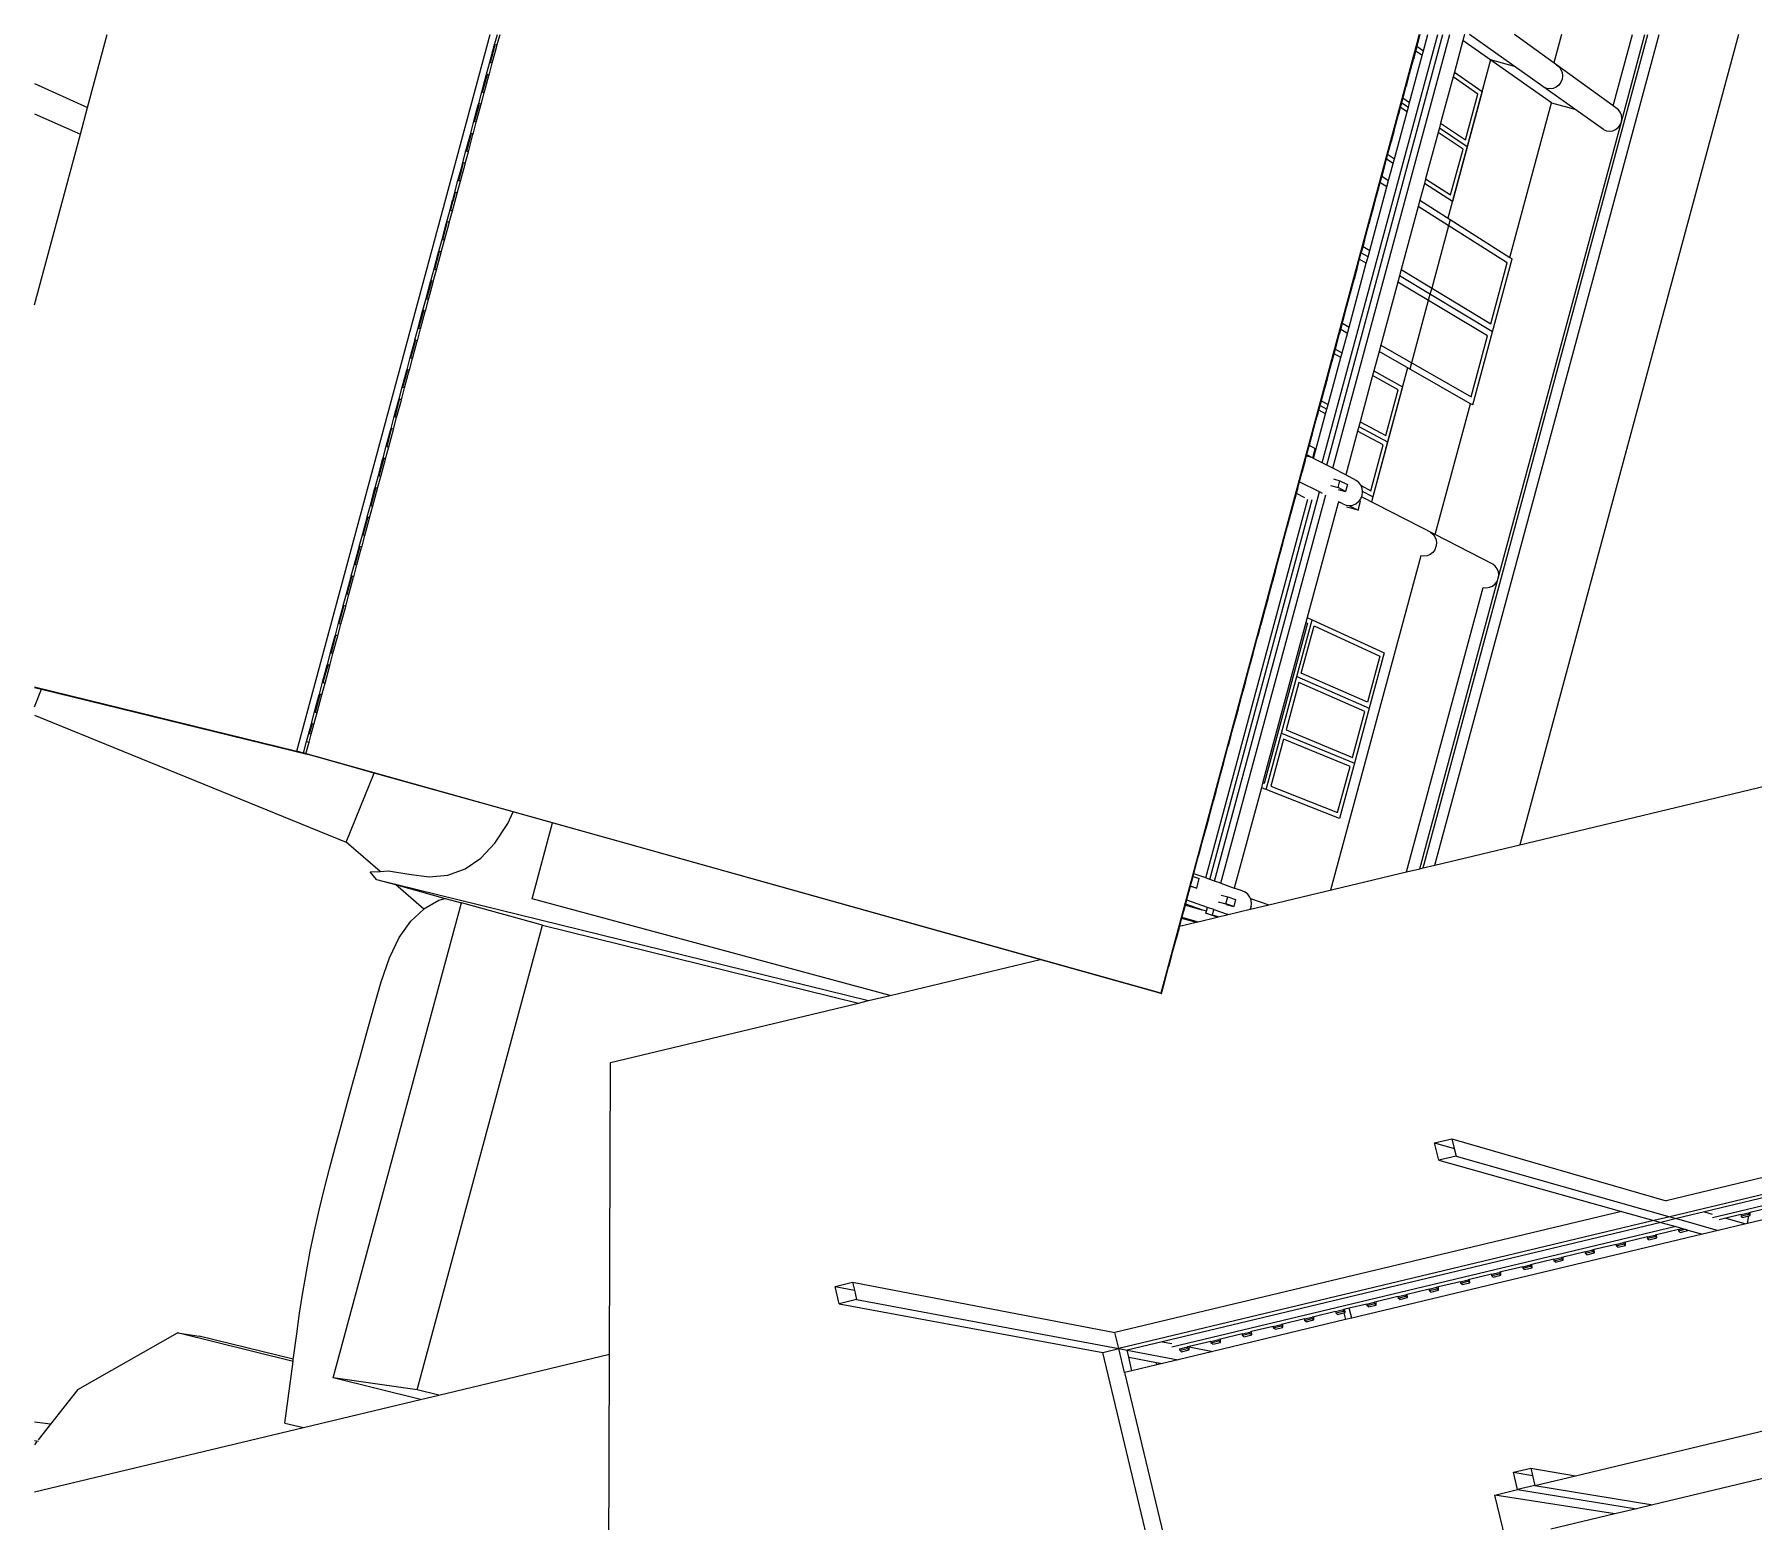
# Model space of a CAD drawing. Extents: x -86023 to 86023, y -39538 to 39538.
# Drawn here: x -86023 to -49709, y 8138 to 39538 of the extents above; entities that cross this region are included whole.
import ezdxf

# ---------------------------------------------------------------- set-up
doc = ezdxf.new("R2010")
doc.units = 0
doc.layers.get('0').update_dxf_attribs({"linetype": 'CONTINUOUS'})
doc.layers.add('SECTIONCUTEDGES', color=7, linetype='CONTINUOUS')

msp = doc.modelspace()

# ---------------------------------------------------------------- linework, layer by layer
for p, q in [((-84899, 37996), (-84483, 39538)), ((-80481, 24403), (-76397, 39538)), ((-76403, 38950), (-76310, 39293)), ((-76388, 38944), (-76294, 39291)), ((-76353, 38929), (-76255, 39290)), ((-76310, 39293), (-76302, 39324)), ((-76310, 39293), (-76294, 39291)), ((-76302, 39324), (-76244, 39538)), ((-76252, 39303), (-76302, 39324)), ((-76294, 39291), (-76293, 39296)), ((-76255, 39290), (-76252, 39303)), ((-76252, 39303), (-76188, 39538)), ((-56770, 39538), (-62232, 19296)), ((-58822, 30494), (-56381, 39538)), ((-58726, 30444), (-56272, 39538)), ((-58596, 30377), (-56124, 39538)), ((-56829, 39276), (-56891, 39044)), ((-56845, 39184), (-56825, 39257)), ((-56825, 39288), (-56829, 39276)), ((-56825, 39257), (-56829, 39276)), ((-56758, 39538), (-56825, 39288)), ((-56825, 39288), (-56681, 39188)), ((-56825, 39288), (-56681, 39188)), ((-56690, 21939), (-51941, 39538)), ((-56681, 39188), (-56587, 39538)), ((-56440, 21999), (-51707, 39538)), ((-55848, 39411), (-56030, 38738)), ((-55814, 39538), (-55848, 39411)), ((-53975, 38090), (-55848, 39411)), ((-53484, 37957), (-55711, 39538)), ((-52674, 38031), (-54761, 39538)), ((-50030, 39538), (-54647, 22428)), ((-53769, 39538), (-53931, 38939)), ((-52674, 38031), (-52267, 39538)), ((-52502, 37692), (-52004, 39538)), ((-76470, 38701), (-76403, 38950)), ((-76420, 38680), (-76353, 38929)), ((-76403, 38950), (-76388, 38944)), ((-76388, 38944), (-76353, 38929)), ((-56896, 39028), (-56985, 38695)), ((-56975, 38100), (-56708, 39089)), ((-56891, 39044), (-56896, 39028)), ((-56888, 39025), (-56896, 39028)), ((-56891, 39044), (-56888, 39025)), ((-56888, 39025), (-56845, 39184)), ((-56708, 39089), (-56845, 39184)), ((-56708, 39089), (-56681, 39188)), ((-55263, 38999), (-56165, 35659)), ((-54760, 38863), (-55263, 38999)), ((-53873, 38896), (-53819, 38854)), ((-86023, 38499), (-84899, 37996)), ((-76571, 38327), (-76478, 38671)), ((-76556, 38320), (-76462, 38669)), ((-76521, 38306), (-76423, 38668)), ((-76478, 38671), (-76470, 38701)), ((-76478, 38671), (-76462, 38669)), ((-76420, 38680), (-76470, 38701)), ((-76462, 38669), (-76461, 38674)), ((-76423, 38668), (-76420, 38680)), ((-57048, 38463), (-56985, 38695)), ((-57044, 38444), (-56982, 38676)), ((-56982, 38676), (-56985, 38695)), ((-56056, 38640), (-56320, 37662)), ((-56030, 38738), (-56056, 38640)), ((-55533, 38279), (-56056, 38640)), ((-56030, 38738), (-55444, 38333)), ((-56030, 38738), (-55444, 38333)), ((-53782, 38526), (-53824, 38469)), ((-53819, 38854), (-53778, 38798)), ((-53755, 38592), (-53782, 38526)), ((-53778, 38798), (-53753, 38733)), ((-53745, 38662), (-53755, 38592)), ((-53753, 38733), (-53745, 38662)), ((-76638, 38077), (-76571, 38327)), ((-76588, 38057), (-76521, 38306)), ((-76571, 38327), (-76556, 38320)), ((-76556, 38320), (-76521, 38306)), ((-57120, 38197), (-57142, 38114)), ((-57052, 38447), (-57120, 38197)), ((-57120, 38197), (-56975, 38100)), ((-57048, 38463), (-57052, 38447)), ((-57044, 38444), (-57052, 38447)), ((-57048, 38463), (-57044, 38444)), ((-55444, 38333), (-56071, 36010)), ((-55794, 37310), (-55533, 38279)), ((-55444, 38333), (-55757, 37172)), ((-54077, 38397), (-54140, 38423)), ((-54010, 38388), (-54077, 38397)), ((-53942, 38398), (-54010, 38388)), ((-53879, 38426), (-53942, 38398)), ((-53824, 38469), (-53879, 38426)), ((-86023, 37861), (-85051, 37433)), ((-85051, 37433), (-84899, 37996)), ((-76739, 37703), (-76646, 38048)), ((-76724, 37697), (-76630, 38046)), ((-76689, 37683), (-76591, 38045)), ((-76646, 38048), (-76638, 38077)), ((-76646, 38048), (-76630, 38046)), ((-76588, 38057), (-76638, 38077)), ((-76630, 38046), (-76629, 38051)), ((-76591, 38045), (-76588, 38057)), ((-57209, 37867), (-57299, 37533)), ((-57295, 36912), (-57028, 37902)), ((-57205, 37882), (-57209, 37867)), ((-57201, 37864), (-57209, 37867)), ((-57205, 37882), (-57142, 38114)), ((-57205, 37882), (-57201, 37864)), ((-57201, 37864), (-57166, 37994)), ((-57166, 37994), (-57139, 38093)), ((-57028, 37902), (-57166, 37994)), ((-57138, 38096), (-57142, 38114)), ((-57139, 38093), (-57138, 38096)), ((-57139, 38093), (-57001, 38001)), ((-57028, 37902), (-57001, 38001)), ((-57001, 38001), (-56975, 38100)), ((-54855, 34828), (-53975, 38090)), ((-53975, 38090), (-53484, 37957)), ((-52878, 37527), (-53484, 37957)), ((-52617, 37990), (-52674, 38031)), ((-52565, 37948), (-52617, 37990)), ((-52525, 37893), (-52565, 37948)), ((-52500, 37830), (-52525, 37893)), ((-52492, 37761), (-52500, 37830)), ((-86023, 33830), (-85051, 37433)), ((-76908, 37080), (-76814, 37426)), ((-76892, 37074), (-76798, 37424)), ((-76857, 37060), (-76759, 37422)), ((-76814, 37426), (-76807, 37454)), ((-76814, 37426), (-76798, 37424)), ((-76807, 37454), (-76739, 37703)), ((-76756, 37434), (-76807, 37454)), ((-76798, 37424), (-76797, 37428)), ((-76759, 37422), (-76756, 37434)), ((-76756, 37434), (-76689, 37683)), ((-76739, 37703), (-76724, 37697)), ((-76724, 37697), (-76689, 37683)), ((-57362, 37301), (-57299, 37533)), ((-57358, 37283), (-57295, 37515)), ((-57295, 37515), (-57299, 37533)), ((-56373, 37466), (-56637, 36488)), ((-56346, 37564), (-56373, 37466)), ((-55847, 37117), (-56373, 37466)), ((-56320, 37662), (-56346, 37564)), ((-56346, 37564), (-55757, 37172)), ((-56320, 37662), (-55794, 37310)), ((-55103, 28054), (-52502, 37692)), ((-52878, 37527), (-52817, 37502)), ((-52817, 37502), (-52751, 37493)), ((-52751, 37493), (-52685, 37503)), ((-52685, 37503), (-52623, 37530)), ((-52623, 37530), (-52570, 37573)), ((-52570, 37573), (-52528, 37628)), ((-52528, 37628), (-52502, 37692)), ((-52502, 37692), (-52492, 37761)), ((-76975, 36830), (-76908, 37080)), ((-76924, 36810), (-76857, 37060)), ((-76908, 37080), (-76892, 37074)), ((-76892, 37074), (-76857, 37060)), ((-57366, 37286), (-57441, 37006)), ((-57362, 37301), (-57366, 37286)), ((-57358, 37283), (-57366, 37286)), ((-57362, 37301), (-57358, 37283)), ((-56108, 36148), (-55847, 37117)), ((-55757, 37172), (-56071, 36010)), ((-77076, 36456), (-77012, 36694)), ((-77061, 36450), (-76997, 36687)), ((-77025, 36437), (-76927, 36799)), ((-77012, 36694), (-76982, 36804)), ((-76997, 36687), (-77012, 36694)), ((-76997, 36687), (-76966, 36802)), ((-76982, 36804), (-76975, 36830)), ((-76982, 36804), (-76966, 36802)), ((-76924, 36810), (-76975, 36830)), ((-76966, 36802), (-76965, 36806)), ((-76927, 36799), (-76924, 36810)), ((-57522, 36705), (-57565, 36548)), ((-57518, 36720), (-57522, 36705)), ((-57514, 36703), (-57522, 36705)), ((-57518, 36720), (-57456, 36952)), ((-57518, 36720), (-57514, 36703)), ((-57514, 36703), (-57460, 36902)), ((-57460, 36902), (-57452, 36935)), ((-57322, 36813), (-57460, 36902)), ((-57322, 36813), (-57460, 36902)), ((-57441, 37006), (-57456, 36952)), ((-57452, 36935), (-57456, 36952)), ((-57441, 37006), (-57295, 36912)), ((-57418, 36455), (-57322, 36813)), ((-57322, 36813), (-57295, 36912)), ((-77143, 36207), (-77076, 36456)), ((-77093, 36187), (-77025, 36437)), ((-77076, 36456), (-77061, 36450)), ((-77061, 36450), (-77025, 36437)), ((-57818, 34974), (-57455, 36321)), ((-57675, 36139), (-57613, 36371)), ((-57671, 36122), (-57608, 36354)), ((-57601, 36413), (-57613, 36371)), ((-57608, 36354), (-57613, 36371)), ((-57565, 36548), (-57601, 36413)), ((-57455, 36321), (-57601, 36413)), ((-57565, 36548), (-57418, 36455)), ((-57455, 36321), (-57418, 36455)), ((-56663, 36390), (-56759, 36036)), ((-56637, 36488), (-56663, 36390)), ((-56071, 36010), (-56663, 36390)), ((-56071, 36010), (-56663, 36390)), ((-56637, 36488), (-56108, 36148)), ((-77227, 35895), (-77190, 36035)), ((-77212, 35891), (-77174, 36031)), ((-77193, 35813), (-77095, 36177)), ((-77190, 36035), (-77188, 36040)), ((-77190, 36035), (-77174, 36031)), ((-77188, 36040), (-77150, 36181)), ((-77173, 36033), (-77188, 36040)), ((-77174, 36031), (-77173, 36033)), ((-77173, 36033), (-77134, 36179)), ((-77150, 36181), (-77143, 36207)), ((-77150, 36181), (-77134, 36179)), ((-77093, 36187), (-77143, 36207)), ((-77134, 36179), (-77133, 36183)), ((-77095, 36177), (-77093, 36187)), ((-57679, 36125), (-57769, 35790)), ((-57675, 36139), (-57679, 36125)), ((-57671, 36122), (-57679, 36125)), ((-57675, 36139), (-57671, 36122)), ((-56759, 36036), (-56795, 35903)), ((-56759, 36036), (-54855, 34828)), ((-77311, 35584), (-77244, 35833)), ((-77261, 35564), (-77193, 35813)), ((-77244, 35833), (-77227, 35895)), ((-77244, 35833), (-77229, 35827)), ((-77229, 35827), (-77212, 35891)), ((-77229, 35827), (-77193, 35813)), ((-77227, 35895), (-77212, 35891)), ((-57832, 35558), (-57769, 35790)), ((-57828, 35542), (-57765, 35774)), ((-57765, 35774), (-57769, 35790)), ((-56795, 35903), (-57154, 34572)), ((-54914, 34714), (-56795, 35903)), ((-56119, 35630), (-56154, 35498)), ((-77412, 35210), (-77398, 35263)), ((-77398, 35263), (-77324, 35535)), ((-77383, 35256), (-77398, 35263)), ((-77397, 35204), (-77383, 35256)), ((-77383, 35256), (-77309, 35531)), ((-77362, 35190), (-77263, 35554)), ((-77324, 35535), (-77318, 35559)), ((-77309, 35531), (-77324, 35535)), ((-77318, 35559), (-77311, 35584)), ((-77318, 35559), (-77302, 35557)), ((-77261, 35564), (-77311, 35584)), ((-77309, 35531), (-77302, 35557)), ((-77302, 35557), (-77301, 35561)), ((-77263, 35554), (-77261, 35564)), ((-57836, 35544), (-57926, 35209)), ((-57832, 35558), (-57836, 35544)), ((-57828, 35542), (-57836, 35544)), ((-57832, 35558), (-57828, 35542)), ((-56154, 35498), (-56509, 34183)), ((-77581, 34586), (-77486, 34937)), ((-77565, 34580), (-77470, 34934)), ((-77530, 34567), (-77432, 34931)), ((-77486, 34937), (-77480, 34960)), ((-77486, 34937), (-77470, 34934)), ((-77480, 34960), (-77412, 35210)), ((-77429, 34941), (-77480, 34960)), ((-77470, 34934), (-77469, 34938)), ((-77432, 34931), (-77429, 34941)), ((-77429, 34941), (-77362, 35190)), ((-77412, 35210), (-77397, 35204)), ((-77397, 35204), (-77362, 35190)), ((-58002, 34928), (-58038, 34793)), ((-57992, 34964), (-58002, 34928)), ((-57854, 34840), (-58002, 34928)), ((-57989, 34977), (-57992, 34964)), ((-57984, 34961), (-57992, 34964)), ((-57989, 34977), (-57926, 35209)), ((-57989, 34977), (-57984, 34961)), ((-57984, 34961), (-57958, 35059)), ((-57958, 35059), (-57922, 35193)), ((-57958, 35059), (-57818, 34974)), ((-57922, 35193), (-57926, 35209)), ((-57854, 34840), (-57818, 34974)), ((-77648, 34337), (-77581, 34586)), ((-77597, 34318), (-77530, 34567)), ((-77581, 34586), (-77565, 34580)), ((-77565, 34580), (-77530, 34567)), ((-58254, 33359), (-57891, 34705)), ((-58146, 34396), (-58083, 34628)), ((-58141, 34380), (-58078, 34613)), ((-58038, 34793), (-58083, 34628)), ((-58078, 34613), (-58083, 34628)), ((-57891, 34705), (-58038, 34793)), ((-57891, 34705), (-57854, 34840)), ((-57154, 34572), (-57190, 34439)), ((-57154, 34572), (-55261, 33428)), ((-55261, 33428), (-54914, 34714)), ((-55227, 33257), (-54810, 34799)), ((-54855, 34828), (-54810, 34799)), ((-77749, 33963), (-77654, 34315)), ((-77733, 33957), (-77638, 34312)), ((-77698, 33944), (-77600, 34309)), ((-77654, 34315), (-77648, 34337)), ((-77654, 34315), (-77638, 34312)), ((-77597, 34318), (-77648, 34337)), ((-77638, 34312), (-77637, 34316)), ((-77600, 34309), (-77597, 34318)), ((-58149, 34383), (-58240, 34047)), ((-58146, 34396), (-58149, 34383)), ((-58141, 34380), (-58149, 34383)), ((-58146, 34396), (-58141, 34380)), ((-57226, 34306), (-57585, 32975)), ((-57190, 34439), (-57226, 34306)), ((-55331, 33170), (-57226, 34306)), ((-55227, 33257), (-57190, 34439)), ((-56509, 34183), (-56545, 34051)), ((-77816, 33713), (-77749, 33963)), ((-77765, 33695), (-77698, 33944)), ((-77749, 33963), (-77733, 33957)), ((-77733, 33957), (-77698, 33944)), ((-58306, 33803), (-58396, 33466)), ((-58302, 33815), (-58306, 33803)), ((-58298, 33800), (-58306, 33803)), ((-58302, 33815), (-58240, 34047)), ((-58302, 33815), (-58298, 33800)), ((-58298, 33800), (-58235, 34032)), ((-58235, 34032), (-58240, 34047)), ((-56580, 33919), (-56935, 32604)), ((-56545, 34051), (-56580, 33919)), ((-77917, 33339), (-77822, 33692)), ((-77902, 33334), (-77805, 33690)), ((-77866, 33321), (-77768, 33686)), ((-77822, 33692), (-77816, 33713)), ((-77822, 33692), (-77805, 33690)), ((-77765, 33695), (-77816, 33713)), ((-77805, 33690), (-77805, 33693)), ((-77768, 33686), (-77765, 33695)), ((-58459, 33234), (-58396, 33466)), ((-58431, 33304), (-58395, 33439)), ((-58392, 33452), (-58396, 33466)), ((-58395, 33439), (-58392, 33452)), ((-58395, 33439), (-58254, 33359)), ((-78085, 32716), (-77990, 33070)), ((-78070, 32710), (-77973, 33067)), ((-78034, 32698), (-77936, 33063)), ((-77990, 33070), (-77984, 33090)), ((-77990, 33070), (-77973, 33067)), ((-77984, 33090), (-77917, 33339)), ((-77933, 33071), (-77984, 33090)), ((-77973, 33067), (-77973, 33070)), ((-77936, 33063), (-77933, 33071)), ((-77933, 33071), (-77866, 33321)), ((-77917, 33339), (-77902, 33334)), ((-77902, 33334), (-77866, 33321)), ((-58462, 33222), (-58550, 32895)), ((-58459, 33234), (-58462, 33222)), ((-58454, 33219), (-58462, 33222)), ((-58459, 33234), (-58454, 33219)), ((-58454, 33219), (-58431, 33304)), ((-58290, 33224), (-58431, 33304)), ((-58402, 32812), (-58290, 33224)), ((-58290, 33224), (-58254, 33359)), ((-55678, 31884), (-55331, 33170)), ((-55643, 31715), (-55227, 33257)), ((-78152, 32466), (-78085, 32716)), ((-78102, 32448), (-78034, 32698)), ((-78085, 32716), (-78070, 32710)), ((-78070, 32710), (-78034, 32698)), ((-58695, 31723), (-58428, 32713)), ((-58616, 32653), (-58553, 32885)), ((-58611, 32639), (-58570, 32792)), ((-58570, 32792), (-58548, 32871)), ((-58428, 32713), (-58570, 32792)), ((-58550, 32895), (-58553, 32885)), ((-58548, 32871), (-58553, 32885)), ((-58550, 32895), (-58402, 32812)), ((-58550, 32895), (-58402, 32812)), ((-58428, 32713), (-58402, 32812)), ((-57621, 32842), (-57731, 32435)), ((-57585, 32975), (-57621, 32842)), ((-55688, 31741), (-57621, 32842)), ((-57585, 32975), (-55678, 31884)), ((-78253, 32092), (-78158, 32448)), ((-78238, 32087), (-78141, 32445)), ((-78202, 32074), (-78104, 32440)), ((-78158, 32448), (-78152, 32466)), ((-78158, 32448), (-78141, 32445)), ((-78102, 32448), (-78152, 32466)), ((-78141, 32445), (-78141, 32448)), ((-78104, 32440), (-78102, 32448)), ((-58619, 32642), (-58710, 32304)), ((-58616, 32653), (-58619, 32642)), ((-58611, 32639), (-58619, 32642)), ((-58616, 32653), (-58611, 32639)), ((-57757, 32337), (-58021, 31359)), ((-57017, 32499), (-57781, 29667)), ((-57731, 32435), (-57757, 32337)), ((-57218, 32035), (-57757, 32337)), ((-57731, 32435), (-57127, 32096)), ((-57731, 32435), (-57127, 32096)), ((-56935, 32604), (-56971, 32472)), ((-78321, 31843), (-78253, 32092)), ((-78270, 31825), (-78202, 32074)), ((-78253, 32092), (-78238, 32087)), ((-78238, 32087), (-78202, 32074)), ((-58776, 32061), (-58845, 31804)), ((-58773, 32072), (-58776, 32061)), ((-58768, 32058), (-58776, 32061)), ((-58773, 32072), (-58710, 32304)), ((-58773, 32072), (-58768, 32058)), ((-58768, 32058), (-58705, 32291)), ((-58705, 32291), (-58710, 32304)), ((-57127, 32096), (-57754, 29773)), ((-57479, 31066), (-57218, 32035)), ((-57127, 32096), (-57441, 30934)), ((-78422, 31469), (-78326, 31825)), ((-78406, 31464), (-78309, 31822)), ((-78371, 31451), (-78272, 31818)), ((-78326, 31825), (-78321, 31843)), ((-78326, 31825), (-78309, 31822)), ((-78270, 31825), (-78321, 31843)), ((-78309, 31822), (-78309, 31825)), ((-78272, 31818), (-78270, 31825)), ((-58929, 31491), (-58867, 31723)), ((-58924, 31478), (-58891, 31601)), ((-58891, 31601), (-58864, 31701)), ((-58749, 31525), (-58891, 31601)), ((-58845, 31804), (-58867, 31723)), ((-58862, 31710), (-58867, 31723)), ((-58864, 31701), (-58862, 31710)), ((-58864, 31701), (-58722, 31624)), ((-58845, 31804), (-58695, 31723)), ((-58749, 31525), (-58722, 31624)), ((-58722, 31624), (-58695, 31723)), ((-56435, 28976), (-55688, 31741)), ((-55643, 31715), (-55688, 31741)), ((-78489, 31220), (-78422, 31469)), ((-78438, 31202), (-78371, 31451)), ((-78422, 31469), (-78406, 31464)), ((-78406, 31464), (-78371, 31451)), ((-58932, 31480), (-59023, 31142)), ((-59002, 30587), (-58749, 31525)), ((-58929, 31491), (-58932, 31480)), ((-58924, 31478), (-58932, 31480)), ((-58929, 31491), (-58924, 31478)), ((-58047, 31261), (-58074, 31163)), ((-58021, 31359), (-58047, 31261)), ((-58047, 31261), (-57441, 30934)), ((-58021, 31359), (-57479, 31066)), ((-78590, 30846), (-78493, 31203)), ((-78574, 30840), (-78477, 31200)), ((-78539, 30828), (-78440, 31195)), ((-78493, 31203), (-78489, 31220)), ((-78493, 31203), (-78477, 31200)), ((-78438, 31202), (-78489, 31220)), ((-78477, 31200), (-78477, 31203)), ((-78440, 31195), (-78438, 31202)), ((-59089, 30900), (-59098, 30867)), ((-59086, 30910), (-59089, 30900)), ((-59081, 30897), (-59089, 30900)), ((-59086, 30910), (-59023, 31142)), ((-59086, 30910), (-59081, 30897)), ((-59081, 30897), (-59018, 31129)), ((-59018, 31129), (-59023, 31142)), ((-58074, 31163), (-58324, 30236)), ((-57532, 30872), (-58074, 31163)), ((-57793, 29903), (-57532, 30872)), ((-57441, 30934), (-57754, 29773)), ((-78758, 30222), (-78661, 30581)), ((-78743, 30217), (-78645, 30578)), ((-78707, 30205), (-78608, 30572)), ((-78661, 30581), (-78657, 30596)), ((-78661, 30581), (-78645, 30578)), ((-78657, 30596), (-78590, 30846)), ((-78606, 30579), (-78657, 30596)), ((-78645, 30578), (-78645, 30580)), ((-78608, 30572), (-78606, 30579)), ((-78606, 30579), (-78539, 30828)), ((-78590, 30846), (-78574, 30840)), ((-78574, 30840), (-78539, 30828)), ((-59243, 30329), (-59180, 30561)), ((-59237, 30317), (-59175, 30549)), ((-59161, 30634), (-59180, 30561)), ((-59175, 30549), (-59180, 30561)), ((-59152, 30665), (-59161, 30634)), ((-59021, 30596), (-59161, 30634)), ((-59098, 30867), (-59152, 30665)), ((-59152, 30665), (-59021, 30596)), ((-59098, 30867), (-58967, 30798)), ((-59021, 30597), (-58967, 30798)), ((-59021, 30596), (-59021, 30597)), ((-59002, 30587), (-59021, 30597)), ((-58822, 30494), (-59002, 30587)), ((-78825, 29973), (-78758, 30222)), ((-78774, 29956), (-78707, 30205)), ((-78758, 30222), (-78743, 30217)), ((-78743, 30217), (-78707, 30205)), ((-59245, 30319), (-59306, 30093)), ((-59243, 30329), (-59245, 30319)), ((-59237, 30317), (-59245, 30319)), ((-59243, 30329), (-59237, 30317)), ((-58726, 30444), (-58822, 30494)), ((-58596, 30377), (-58726, 30444)), ((-58324, 30236), (-58596, 30377)), ((-58586, 30151), (-58446, 30113)), ((-58103, 30121), (-58324, 30236)), ((-78926, 29599), (-78829, 29958)), ((-78911, 29594), (-78813, 29955)), ((-78875, 29582), (-78776, 29950)), ((-78829, 29958), (-78825, 29973)), ((-78829, 29958), (-78813, 29955)), ((-78774, 29956), (-78825, 29973)), ((-78813, 29955), (-78813, 29958)), ((-78776, 29950), (-78774, 29956)), ((-60960, 21614), (-58747, 29815)), ((-59400, 29748), (-59337, 29980)), ((-59394, 29736), (-59365, 29842)), ((-59365, 29842), (-59331, 29968)), ((-59187, 29753), (-59365, 29842)), ((-59306, 30093), (-59337, 29980)), ((-59331, 29968), (-59337, 29980)), ((-58879, 29877), (-59306, 30093)), ((-58934, 29671), (-58879, 29877)), ((-58814, 29843), (-58879, 29877)), ((-58646, 30012), (-58485, 29968)), ((-58487, 29930), (-58326, 29887)), ((-58485, 29968), (-58446, 30113)), ((-58326, 29887), (-58485, 29968)), ((-58446, 30113), (-58287, 30032)), ((-58287, 30032), (-58326, 29887)), ((-58047, 30077), (-58103, 30121)), ((-58004, 30018), (-58047, 30077)), ((-58001, 30011), (-58004, 30018)), ((-58001, 30011), (-57793, 29903)), ((-57977, 29949), (-58001, 30011)), ((-57990, 29775), (-57979, 29802)), ((-57979, 29802), (-57969, 29876)), ((-57970, 29884), (-57977, 29949)), ((-57754, 29773), (-57970, 29884)), ((-57969, 29876), (-57970, 29884)), ((-57754, 29773), (-57970, 29884)), ((-78994, 29349), (-78926, 29599)), ((-78942, 29332), (-78875, 29582)), ((-78926, 29599), (-78911, 29594)), ((-78911, 29594), (-78875, 29582)), ((-61280, 21727), (-59122, 29725)), ((-61196, 21697), (-59031, 29719)), ((-61096, 21662), (-58934, 29671)), ((-59402, 29739), (-59494, 29399)), ((-59400, 29748), (-59402, 29739)), ((-59394, 29736), (-59402, 29739)), ((-59400, 29748), (-59394, 29736)), ((-58541, 29433), (-59137, 27224)), ((-58483, 29645), (-58541, 29433)), ((-58478, 29664), (-58483, 29645)), ((-58476, 29672), (-58478, 29664)), ((-58478, 29664), (-58441, 29654)), ((-58475, 29677), (-58476, 29672)), ((-58441, 29654), (-58476, 29672)), ((-58383, 29625), (-58441, 29654)), ((-58383, 29625), (-58317, 29597)), ((-58317, 29597), (-58257, 29589)), ((-58062, 29490), (-58310, 29557)), ((-58257, 29589), (-58062, 29490)), ((-58257, 29589), (-58247, 29588)), ((-58247, 29588), (-58176, 29599)), ((-58176, 29599), (-58109, 29628)), ((-58109, 29628), (-58052, 29673)), ((-58062, 29490), (-58010, 29680)), ((-58052, 29673), (-58037, 29694)), ((-58037, 29694), (-58008, 29733)), ((-58037, 29694), (-58010, 29680)), ((-58008, 29733), (-57990, 29775)), ((-56435, 28976), (-57990, 29775)), ((-79095, 28975), (-78997, 29336)), ((-79079, 28970), (-78981, 29333)), ((-79043, 28958), (-78944, 29327)), ((-78997, 29336), (-78994, 29349)), ((-78997, 29336), (-78981, 29333)), ((-78942, 29332), (-78994, 29349)), ((-78981, 29333), (-78981, 29335)), ((-78944, 29327), (-78942, 29332)), ((-59559, 29158), (-59650, 28818)), ((-59556, 29167), (-59559, 29158)), ((-59551, 29156), (-59559, 29158)), ((-59556, 29167), (-59494, 29399)), ((-59556, 29167), (-59551, 29156)), ((-59551, 29156), (-59488, 29388)), ((-59488, 29388), (-59494, 29399)), ((-79263, 28352), (-79165, 28714)), ((-79247, 28347), (-79149, 28710)), ((-79211, 28335), (-79112, 28704)), ((-79165, 28714), (-79162, 28726)), ((-79165, 28714), (-79149, 28710)), ((-79162, 28726), (-79095, 28975)), ((-79110, 28709), (-79162, 28726)), ((-79149, 28710), (-79149, 28712)), ((-79112, 28704), (-79110, 28709)), ((-79110, 28709), (-79043, 28958)), ((-79095, 28975), (-79079, 28970)), ((-79079, 28970), (-79043, 28958)), ((-59713, 28586), (-59650, 28818)), ((-59707, 28575), (-59645, 28807)), ((-59645, 28807), (-59650, 28818)), ((-56536, 29028), (-56482, 28985)), ((-56482, 28985), (-56441, 28929)), ((-56418, 28723), (-56445, 28657)), ((-56441, 28929), (-56416, 28864)), ((-55218, 28351), (-56435, 28976)), ((-56408, 28794), (-56418, 28723)), ((-56416, 28864), (-56408, 28794)), ((-79330, 28103), (-79263, 28352)), ((-79279, 28086), (-79211, 28335)), ((-79263, 28352), (-79247, 28347)), ((-79247, 28347), (-79211, 28335)), ((-59715, 28578), (-59807, 28237)), ((-59713, 28586), (-59715, 28578)), ((-59707, 28575), (-59715, 28578)), ((-59713, 28586), (-59707, 28575)), ((-56740, 28528), (-58644, 21472)), ((-56673, 28519), (-56740, 28528)), ((-56605, 28529), (-56673, 28519)), ((-56542, 28557), (-56605, 28529)), ((-56487, 28601), (-56542, 28557)), ((-56445, 28657), (-56487, 28601)), ((-55166, 28309), (-55218, 28351)), ((-79431, 27728), (-79333, 28091)), ((-79415, 27724), (-79317, 28088)), ((-79379, 27712), (-79280, 28081)), ((-79333, 28091), (-79330, 28103)), ((-79333, 28091), (-79317, 28088)), ((-79279, 28086), (-79330, 28103)), ((-79317, 28088), (-79317, 28090)), ((-79280, 28081), (-79279, 28086)), ((-59872, 27997), (-59964, 27656)), ((-59870, 28005), (-59872, 27997)), ((-59864, 27995), (-59872, 27997)), ((-59870, 28005), (-59807, 28237)), ((-59870, 28005), (-59864, 27995)), ((-59864, 27995), (-59801, 28227)), ((-59801, 28227), (-59807, 28237)), ((-56757, 21923), (-55103, 28054)), ((-55170, 27934), (-55129, 27989)), ((-55126, 28255), (-55166, 28309)), ((-55129, 27989), (-55103, 28054)), ((-55101, 28191), (-55126, 28255)), ((-55103, 28054), (-55093, 28122)), ((-55093, 28122), (-55101, 28191)), ((-79498, 27479), (-79431, 27728)), ((-79447, 27463), (-79379, 27712)), ((-79431, 27728), (-79415, 27724)), ((-79415, 27724), (-79379, 27712)), ((-60027, 27424), (-59964, 27656)), ((-60021, 27414), (-59958, 27646)), ((-59958, 27646), (-59964, 27656)), ((-57039, 21856), (-55418, 27863)), ((-55418, 27863), (-55352, 27854)), ((-55352, 27854), (-55286, 27864)), ((-55286, 27864), (-55224, 27891)), ((-55224, 27891), (-55170, 27934)), ((-79592, 27132), (-79501, 27469)), ((-79576, 27127), (-79485, 27466)), ((-79548, 27089), (-79448, 27459)), ((-79501, 27469), (-79498, 27479)), ((-79501, 27469), (-79485, 27466)), ((-79447, 27463), (-79498, 27479)), ((-79485, 27466), (-79485, 27467)), ((-79448, 27459), (-79447, 27463)), ((-60029, 27417), (-60121, 27075)), ((-60027, 27424), (-60029, 27417)), ((-60021, 27414), (-60029, 27417)), ((-60027, 27424), (-60021, 27414)), ((-79666, 26856), (-79599, 27105)), ((-79615, 26840), (-79548, 27089)), ((-79599, 27105), (-79592, 27132)), ((-79599, 27105), (-79584, 27100)), ((-79576, 27127), (-79592, 27132)), ((-79584, 27100), (-79576, 27127)), ((-79584, 27100), (-79548, 27089)), ((-60184, 26843), (-60121, 27075)), ((-60177, 26833), (-60115, 27066)), ((-60115, 27066), (-60121, 27075)), ((-59164, 27124), (-60079, 23732)), ((-59131, 27110), (-60046, 23719)), ((-59358, 25982), (-59036, 27178)), ((-59263, 26052), (-58994, 27047)), ((-59137, 27224), (-59164, 27124)), ((-59164, 27124), (-59131, 27110)), ((-59137, 27224), (-59036, 27178)), ((-59036, 27178), (-57514, 26477)), ((-58994, 27047), (-57605, 26410)), ((-79766, 26488), (-79669, 26847)), ((-79750, 26483), (-79653, 26843)), ((-79716, 26466), (-79616, 26836)), ((-79669, 26847), (-79666, 26856)), ((-79669, 26847), (-79653, 26843)), ((-79615, 26840), (-79666, 26856)), ((-79653, 26843), (-79653, 26845)), ((-79616, 26836), (-79615, 26840)), ((-60185, 26836), (-60278, 26495)), ((-60184, 26843), (-60185, 26836)), ((-60177, 26833), (-60185, 26836)), ((-60184, 26843), (-60177, 26833)), ((-79884, 25843), (-79784, 26213)), ((-79880, 26065), (-79837, 26224)), ((-79864, 26060), (-79821, 26221)), ((-79837, 26224), (-79835, 26232)), ((-79837, 26224), (-79821, 26221)), ((-79835, 26232), (-79767, 26482)), ((-79783, 26216), (-79835, 26232)), ((-79821, 26221), (-79821, 26222)), ((-79784, 26213), (-79783, 26216)), ((-79783, 26216), (-79716, 26466)), ((-79767, 26482), (-79766, 26488)), ((-79767, 26482), (-79752, 26477)), ((-79750, 26483), (-79766, 26488)), ((-79752, 26477), (-79750, 26483)), ((-79752, 26477), (-79716, 26466)), ((-60342, 26255), (-60434, 25914)), ((-60340, 26262), (-60342, 26255)), ((-60334, 26253), (-60342, 26255)), ((-60340, 26262), (-60278, 26495)), ((-60340, 26262), (-60334, 26253)), ((-60334, 26253), (-60271, 26485)), ((-60271, 26485), (-60278, 26495)), ((-57605, 26410), (-57867, 25438)), ((-57514, 26477), (-57828, 25312)), ((-80003, 25609), (-79936, 25858)), ((-79951, 25593), (-79884, 25843)), ((-79936, 25858), (-79880, 26065)), ((-79936, 25858), (-79920, 25853)), ((-79920, 25853), (-79864, 26060)), ((-79920, 25853), (-79884, 25843)), ((-79864, 26060), (-79880, 26065)), ((-60497, 25681), (-60434, 25914)), ((-60491, 25672), (-60428, 25905)), ((-60428, 25905), (-60434, 25914)), ((-59681, 24787), (-59358, 25982)), ((-59316, 25853), (-59585, 24858)), ((-59358, 25982), (-57828, 25312)), ((-57920, 25244), (-59316, 25853)), ((-57867, 25438), (-59263, 26052)), ((-86023, 25763), (-80481, 24403)), ((-86023, 25757), (-80339, 24362)), ((-86023, 25752), (-85870, 25715)), ((-86023, 25339), (-85870, 25715)), ((-85870, 25715), (-80233, 24331)), ((-80104, 25235), (-80005, 25602)), ((-80088, 25230), (-79989, 25598)), ((-80052, 25219), (-79952, 25591)), ((-80005, 25602), (-80003, 25609)), ((-80005, 25602), (-79989, 25598)), ((-79951, 25593), (-80003, 25609)), ((-79989, 25598), (-79988, 25599)), ((-79952, 25591), (-79951, 25593)), ((-60499, 25675), (-60591, 25333)), ((-60497, 25681), (-60499, 25675)), ((-60491, 25672), (-60499, 25675)), ((-60497, 25681), (-60491, 25672)), ((-86023, 25166), (-79440, 22486)), ((-80171, 24985), (-80104, 25235)), ((-80119, 24970), (-80052, 25219)), ((-80104, 25235), (-80088, 25230)), ((-80088, 25230), (-80052, 25219)), ((-60655, 25094), (-60748, 24752)), ((-60654, 25100), (-60655, 25094)), ((-60647, 25092), (-60655, 25094)), ((-60654, 25100), (-60591, 25333)), ((-60654, 25100), (-60647, 25092)), ((-60647, 25092), (-60585, 25324)), ((-60585, 25324), (-60591, 25333)), ((-58182, 24273), (-57920, 25244)), ((-57828, 25312), (-58142, 24148)), ((-80272, 24611), (-80173, 24980)), ((-80220, 24596), (-80175, 24762)), ((-80211, 24774), (-80157, 24976)), ((-80175, 24762), (-80211, 24774)), ((-80211, 24774), (-80175, 24765)), ((-80175, 24765), (-80120, 24968)), ((-80175, 24762), (-80175, 24765)), ((-80173, 24980), (-80171, 24985)), ((-80173, 24980), (-80157, 24976)), ((-80119, 24970), (-80171, 24985)), ((-80157, 24976), (-80156, 24977)), ((-80120, 24968), (-80119, 24970)), ((-60811, 24519), (-60748, 24752)), ((-60804, 24511), (-60741, 24744)), ((-60741, 24744), (-60748, 24752)), ((-60003, 23592), (-59681, 24787)), ((-59681, 24787), (-58142, 24148)), ((-59585, 24858), (-58182, 24273)), ((-80339, 24362), (-80481, 24403)), ((-80339, 24362), (-80272, 24611)), ((-80233, 24331), (-80339, 24362)), ((-80287, 24351), (-80220, 24596)), ((-62232, 19296), (-80287, 24351)), ((-80256, 24340), (-80287, 24351)), ((-80272, 24611), (-80220, 24596)), ((-62221, 19290), (-80256, 24340)), ((-80256, 24340), (-80233, 24331)), ((-78847, 23943), (-80233, 24331)), ((-60812, 24514), (-60905, 24171)), ((-60811, 24519), (-60812, 24514)), ((-60804, 24511), (-60812, 24514)), ((-60811, 24519), (-60804, 24511)), ((-59638, 24659), (-59907, 23664)), ((-58234, 24078), (-59638, 24659)), ((-54647, 22428), (-45795, 24545)), ((-60905, 24171), (-60967, 23938)), ((-60961, 23931), (-60898, 24163)), ((-60898, 24163), (-60905, 24171)), ((-58496, 23107), (-58234, 24078)), ((-58142, 24148), (-58456, 22983)), ((-79440, 22486), (-78847, 23943)), ((-75912, 23122), (-78847, 23943)), ((-60969, 23933), (-61061, 23590)), ((-60967, 23938), (-60969, 23933)), ((-60961, 23931), (-60969, 23933)), ((-60967, 23938), (-60961, 23931)), ((-60106, 23632), (-60678, 21514)), ((-60079, 23732), (-60106, 23632)), ((-60003, 23592), (-60106, 23632)), ((-60046, 23719), (-60079, 23732)), ((-59907, 23664), (-58496, 23107)), ((-61125, 23353), (-61218, 23009)), ((-61124, 23357), (-61125, 23353)), ((-61117, 23350), (-61125, 23353)), ((-61124, 23357), (-61061, 23590)), ((-61124, 23357), (-61117, 23350)), ((-61117, 23350), (-61055, 23582)), ((-61055, 23582), (-61061, 23590)), ((-58456, 22983), (-60003, 23592)), ((-76026, 22877), (-75912, 23122)), ((-75077, 22888), (-75912, 23122)), ((-75509, 21287), (-75077, 22888)), ((-64778, 20004), (-75077, 22888)), ((-61218, 23009), (-61281, 22776)), ((-61274, 22770), (-61211, 23002)), ((-61211, 23002), (-61218, 23009)), ((-76294, 22462), (-76026, 22877)), ((-61282, 22772), (-61375, 22428)), ((-61281, 22776), (-61282, 22772)), ((-61274, 22770), (-61282, 22772)), ((-61281, 22776), (-61274, 22770)), ((-78721, 21866), (-79440, 22486)), ((-76594, 22143), (-76294, 22462)), ((-61439, 22192), (-61532, 21847)), ((-61438, 22195), (-61439, 22192)), ((-61431, 22189), (-61439, 22192)), ((-61438, 22195), (-61375, 22428)), ((-61438, 22195), (-61431, 22189)), ((-61431, 22189), (-61368, 22421)), ((-61368, 22421), (-61375, 22428)), ((-56440, 21999), (-54647, 22428)), ((-78931, 21855), (-78721, 21866)), ((-78797, 21697), (-78931, 21855)), ((-78721, 21866), (-78540, 21875)), ((-78540, 21875), (-78114, 21810)), ((-78114, 21810), (-77686, 21752)), ((-77290, 21788), (-76926, 21918)), ((-76926, 21918), (-76594, 22143)), ((-61594, 21614), (-61532, 21847)), ((-61547, 21759), (-61531, 21816)), ((-61525, 21841), (-61532, 21847)), ((-61531, 21816), (-61525, 21841)), ((-61280, 21727), (-61531, 21816)), ((-59952, 21159), (-57039, 21856)), ((-57039, 21856), (-56757, 21923)), ((-56757, 21923), (-56690, 21939)), ((-56690, 21939), (-56440, 21999)), ((-78797, 21697), (-68405, 19137)), ((-78797, 21697), (-78398, 21587)), ((-77800, 21071), (-78398, 21587)), ((-78398, 21587), (-77346, 21297)), ((-77686, 21752), (-77290, 21788)), ((-61612, 21549), (-61688, 21266)), ((-61609, 21560), (-61612, 21549)), ((-61472, 21512), (-61612, 21549)), ((-61595, 21611), (-61609, 21560)), ((-61609, 21560), (-61472, 21512)), ((-61594, 21614), (-61595, 21611)), ((-61587, 21609), (-61595, 21611)), ((-61594, 21614), (-61587, 21609)), ((-61587, 21609), (-61547, 21759)), ((-61547, 21759), (-61418, 21714)), ((-61472, 21512), (-61418, 21714)), ((-61196, 21697), (-61280, 21727)), ((-61280, 21727), (-61280, 21727)), ((-61096, 21662), (-61196, 21697)), ((-60960, 21614), (-61096, 21662)), ((-60960, 21614), (-60678, 21514)), ((-60514, 21456), (-60678, 21514)), ((-60449, 21428), (-60514, 21456)), ((-60392, 21383), (-60449, 21428)), ((-79711, 11170), (-77004, 21203)), ((-78072, 20813), (-77800, 21071)), ((-77800, 21071), (-77795, 21076)), ((-77795, 21076), (-77482, 21258)), ((-77482, 21258), (-77346, 21297)), ((-77346, 21297), (-77004, 21203)), ((-75291, 20732), (-77004, 21203)), ((-67947, 19246), (-75509, 21287)), ((-61688, 21266), (-61751, 21033)), ((-61744, 21028), (-61711, 21151)), ((-61711, 21151), (-61705, 21174)), ((-61711, 21151), (-61364, 21057)), ((-61705, 21174), (-61683, 21255)), ((-61364, 21057), (-61705, 21174)), ((-61681, 21260), (-61688, 21266)), ((-61683, 21255), (-61681, 21260)), ((-61246, 21104), (-61683, 21255)), ((-61268, 21024), (-61246, 21104)), ((-61111, 21058), (-61246, 21104)), ((-61016, 21226), (-60856, 21183)), ((-60957, 21366), (-60816, 21328)), ((-60856, 21183), (-60816, 21328)), ((-60690, 21126), (-60856, 21183)), ((-60851, 21169), (-60690, 21126)), ((-60816, 21328), (-60651, 21270)), ((-60809, 20954), (-60343, 21065)), ((-60651, 21270), (-60690, 21126)), ((-60350, 21324), (-60392, 21383)), ((-60338, 21295), (-60350, 21324)), ((-60343, 21065), (-60325, 21108)), ((-60343, 21065), (-60335, 21067)), ((-60338, 21295), (-59952, 21159)), ((-60323, 21256), (-60338, 21295)), ((-60335, 21067), (-59952, 21159)), ((-60335, 21067), (-60320, 21121)), ((-60325, 21108), (-60323, 21122)), ((-60315, 21182), (-60323, 21256)), ((-60323, 21122), (-60315, 21182)), ((-60323, 21122), (-60320, 21121)), ((-78315, 20468), (-78072, 20813)), ((-77938, 10922), (-75291, 20732)), ((-75291, 20732), (-68614, 19087)), ((-61839, 20707), (-61845, 20685)), ((-61793, 20877), (-61839, 20707)), ((-61839, 20707), (-61481, 20793)), ((-61789, 20892), (-61793, 20877)), ((-61793, 20877), (-61481, 20793)), ((-61788, 20896), (-61789, 20892)), ((-61789, 20892), (-61450, 20800)), ((-61752, 21030), (-61788, 20896)), ((-61788, 20896), (-61442, 20802)), ((-61751, 21033), (-61752, 21030)), ((-61744, 21028), (-61752, 21030)), ((-61751, 21033), (-61744, 21028)), ((-61481, 20793), (-61450, 20800)), ((-61450, 20800), (-61442, 20802)), ((-61442, 20802), (-61037, 20899)), ((-61268, 21024), (-61364, 21057)), ((-61279, 20982), (-61268, 21024)), ((-61279, 20982), (-61141, 20945)), ((-61037, 20899), (-61279, 20982)), ((-61141, 20945), (-61111, 21058)), ((-61020, 20903), (-61141, 20945)), ((-61111, 21058), (-60827, 20960)), ((-61037, 20899), (-61020, 20903)), ((-61020, 20903), (-60830, 20949)), ((-60827, 20960), (-60830, 20949)), ((-60830, 20949), (-60809, 20954)), ((-60809, 20954), (-60827, 20960)), ((-78523, 20041), (-78315, 20468)), ((-61909, 20450), (-62002, 20104)), ((-61908, 20452), (-61909, 20450)), ((-61901, 20448), (-61909, 20450)), ((-61908, 20452), (-61845, 20685)), ((-61908, 20452), (-61901, 20448)), ((-61901, 20448), (-61838, 20680)), ((-61838, 20680), (-61845, 20685)), ((-78696, 19533), (-78523, 20041)), ((-67947, 19246), (-64778, 20004)), ((-62214, 19286), (-64778, 20004)), ((-62002, 20104), (-62065, 19871)), ((-62057, 19867), (-61995, 20099)), ((-61995, 20099), (-62002, 20104)), ((-62065, 19869), (-62159, 19523)), ((-62065, 19871), (-62057, 19867)), ((-62065, 19871), (-62065, 19869)), ((-62057, 19867), (-62065, 19869)), ((-78850, 18991), (-78696, 19533)), ((-62221, 19290), (-62232, 19296)), ((-62159, 19523), (-62221, 19290)), ((-62221, 19290), (-62214, 19286)), ((-62214, 19286), (-62151, 19519)), ((-62151, 19519), (-62159, 19523)), ((-78998, 18463), (-78850, 18991)), ((-73854, 17833), (-68614, 19087)), ((-68614, 19087), (-68405, 19137)), ((-68405, 19137), (-67947, 19246)), ((-79142, 17950), (-78998, 18463)), ((-79281, 17450), (-79142, 17950)), ((-73874, 11670), (-73854, 17833)), ((-39171, 17874), (-51558, 14911)), ((-79415, 16964), (-79281, 17450)), ((-38660, 17641), (-51477, 14575)), ((-38553, 17592), (-50745, 14676)), ((-38314, 17483), (-50575, 14550)), ((-79544, 16492), (-79415, 16964)), ((-79668, 16034), (-79544, 16492)), ((-79787, 15589), (-79668, 16034)), ((-56447, 16132), (-56032, 16013)), ((-56081, 16219), (-51558, 14911)), ((-56360, 15766), (-52499, 14686)), ((-55994, 15853), (-51477, 14575)), ((-44776, 15644), (-49836, 14434)), ((-79901, 15152), (-79787, 15589)), ((-80006, 14716), (-79901, 15152)), ((-80104, 14280), (-80006, 14716)), ((-52499, 14686), (-63198, 12127)), ((-52499, 14686), (-51814, 14494)), ((-51477, 14575), (-51814, 14494)), ((-51336, 14535), (-51671, 14454)), ((-51477, 14575), (-51336, 14535)), ((-50745, 14676), (-51336, 14535)), ((-51336, 14535), (-50456, 14286)), ((-50745, 14676), (-50581, 14629)), ((-50293, 14546), (-50438, 14511)), ((-49978, 14621), (-50293, 14546)), ((-50293, 14546), (-49875, 14425)), ((-49978, 14621), (-49813, 14660)), ((-49978, 14621), (-49975, 14591)), ((-49975, 14591), (-49811, 14631)), ((-49944, 14560), (-49975, 14591)), ((-49944, 14560), (-49811, 14591)), ((-49836, 14434), (-49811, 14591)), ((-49785, 14667), (-49813, 14660)), ((-49811, 14631), (-49813, 14660)), ((-49780, 14599), (-49811, 14631)), ((-49811, 14591), (-49780, 14599)), ((-49319, 14779), (-49785, 14667)), ((-49780, 14599), (-49785, 14667)), ((-80195, 13844), (-80104, 14280)), ((-51814, 14494), (-63117, 11790)), ((-51671, 14454), (-62201, 11935)), ((-51350, 14365), (-61998, 11818)), ((-50786, 14207), (-58199, 12433)), ((-51953, 14149), (-51788, 14188)), ((-51814, 14494), (-51671, 14454)), ((-51759, 14195), (-51788, 14188)), ((-51786, 14158), (-51788, 14188)), ((-51295, 14306), (-51759, 14195)), ((-51754, 14127), (-51759, 14195)), ((-51671, 14454), (-51350, 14365)), ((-51350, 14365), (-51212, 14326)), ((-51295, 14306), (-51212, 14326)), ((-51295, 14306), (-51292, 14276)), ((-51292, 14276), (-51153, 14310)), ((-51261, 14245), (-51292, 14276)), ((-51261, 14245), (-51096, 14284)), ((-51212, 14326), (-51153, 14310)), ((-51153, 14310), (-51109, 14297)), ((-51096, 14284), (-51109, 14297)), ((-51109, 14297), (-51097, 14294)), ((-51096, 14284), (-51097, 14294)), ((-51097, 14294), (-50786, 14207)), ((-50456, 14286), (-50786, 14207)), ((-49875, 14425), (-50456, 14286)), ((-49836, 14434), (-49875, 14425)), ((-80278, 13408), (-80195, 13844)), ((-53270, 13833), (-53734, 13723)), ((-53270, 13833), (-53105, 13873)), ((-53270, 13833), (-53268, 13804)), ((-53268, 13804), (-53103, 13843)), ((-53235, 13772), (-53268, 13804)), ((-53235, 13772), (-53071, 13812)), ((-53076, 13880), (-53105, 13873)), ((-53103, 13843), (-53105, 13873)), ((-53071, 13812), (-53103, 13843)), ((-52612, 13991), (-53076, 13880)), ((-53071, 13812), (-53076, 13880)), ((-52612, 13991), (-52447, 14030)), ((-52612, 13991), (-52609, 13961)), ((-52609, 13961), (-52445, 14001)), ((-52577, 13930), (-52609, 13961)), ((-52577, 13930), (-52413, 13969)), ((-52417, 14037), (-52447, 14030)), ((-52445, 14001), (-52447, 14030)), ((-52413, 13969), (-52445, 14001)), ((-51953, 14149), (-52417, 14037)), ((-52413, 13969), (-52417, 14037)), ((-51953, 14149), (-51951, 14119)), ((-51951, 14119), (-51786, 14158)), ((-51919, 14087), (-51951, 14119)), ((-51919, 14087), (-51754, 14127)), ((-51754, 14127), (-51786, 14158)), ((-54587, 13518), (-55050, 13408)), ((-54587, 13518), (-54422, 13558)), ((-54587, 13518), (-54585, 13489)), ((-54585, 13489), (-54420, 13528)), ((-54552, 13457), (-54585, 13489)), ((-54552, 13457), (-54387, 13497)), ((-54392, 13565), (-54422, 13558)), ((-54420, 13528), (-54422, 13558)), ((-54387, 13497), (-54420, 13528)), ((-53928, 13676), (-54392, 13565)), ((-54387, 13497), (-54392, 13565)), ((-53928, 13676), (-53764, 13715)), ((-53928, 13676), (-53927, 13646)), ((-53927, 13646), (-53762, 13686)), ((-53894, 13615), (-53927, 13646)), ((-53894, 13615), (-53729, 13654)), ((-53734, 13723), (-53764, 13715)), ((-53762, 13686), (-53764, 13715)), ((-53729, 13654), (-53762, 13686)), ((-53729, 13654), (-53734, 13723)), ((-80354, 12973), (-80278, 13408)), ((-69109, 13103), (-68703, 13026)), ((-68743, 13191), (-63198, 12127)), ((-56562, 13046), (-56398, 13085)), ((-56366, 13093), (-56398, 13085)), ((-56396, 13055), (-56398, 13085)), ((-55904, 13203), (-56366, 13093)), ((-56362, 13024), (-56366, 13093)), ((-55904, 13203), (-55739, 13243)), ((-55904, 13203), (-55902, 13174)), ((-55902, 13174), (-55738, 13213)), ((-55868, 13142), (-55902, 13174)), ((-55868, 13142), (-55704, 13182)), ((-55708, 13250), (-55739, 13243)), ((-55738, 13213), (-55739, 13243)), ((-55704, 13182), (-55738, 13213)), ((-55245, 13361), (-55708, 13250)), ((-55704, 13182), (-55708, 13250)), ((-55245, 13361), (-55081, 13400)), ((-55245, 13361), (-55244, 13331)), ((-55244, 13331), (-55079, 13370)), ((-55210, 13300), (-55244, 13331)), ((-55210, 13300), (-55046, 13339)), ((-55050, 13408), (-55081, 13400)), ((-55079, 13370), (-55081, 13400)), ((-55046, 13339), (-55079, 13370)), ((-55046, 13339), (-55050, 13408)), ((-80422, 12538), (-80354, 12973)), ((-69021, 12737), (-63454, 11710)), ((-68655, 12825), (-63117, 11790)), ((-57879, 12731), (-58249, 12643)), ((-57879, 12731), (-57715, 12770)), ((-57879, 12731), (-57878, 12701)), ((-57878, 12701), (-57713, 12740)), ((-57682, 12778), (-57715, 12770)), ((-57713, 12740), (-57715, 12770)), ((-57678, 12709), (-57713, 12740)), ((-57221, 12888), (-57682, 12778)), ((-57678, 12709), (-57682, 12778)), ((-57221, 12888), (-57056, 12928)), ((-57221, 12888), (-57219, 12858)), ((-57219, 12858), (-57055, 12898)), ((-57185, 12828), (-57219, 12858)), ((-57185, 12828), (-57020, 12867)), ((-57024, 12935), (-57056, 12928)), ((-57055, 12898), (-57056, 12928)), ((-57020, 12867), (-57055, 12898)), ((-56562, 13046), (-57024, 12935)), ((-57020, 12867), (-57024, 12935)), ((-56562, 13046), (-56561, 13016)), ((-56561, 13016), (-56396, 13055)), ((-56527, 12985), (-56561, 13016)), ((-56527, 12985), (-56362, 13024)), ((-56362, 13024), (-56396, 13055)), ((-80483, 12103), (-80422, 12538)), ((-58331, 12402), (-61135, 11731)), ((-59196, 12416), (-59656, 12306)), ((-59196, 12416), (-59032, 12455)), ((-59196, 12416), (-59195, 12386)), ((-59195, 12386), (-59030, 12425)), ((-59160, 12355), (-59195, 12386)), ((-59160, 12355), (-58995, 12395)), ((-58998, 12463), (-59032, 12455)), ((-59030, 12425), (-59032, 12455)), ((-58995, 12395), (-59030, 12425)), ((-58538, 12573), (-58998, 12463)), ((-58995, 12395), (-58998, 12463)), ((-58538, 12573), (-58373, 12613)), ((-58538, 12573), (-58536, 12543)), ((-58536, 12543), (-58372, 12583)), ((-58501, 12513), (-58536, 12543)), ((-58501, 12513), (-58365, 12545)), ((-58340, 12621), (-58373, 12613)), ((-58372, 12583), (-58373, 12613)), ((-58337, 12552), (-58372, 12583)), ((-58365, 12545), (-58337, 12552)), ((-58365, 12545), (-58331, 12402)), ((-58249, 12643), (-58340, 12621)), ((-58337, 12552), (-58340, 12621)), ((-58199, 12433), (-58331, 12402)), ((-58199, 12433), (-58249, 12643)), ((-57843, 12670), (-57878, 12701)), ((-57843, 12670), (-57678, 12709)), ((-85106, 10926), (-83001, 12123)), ((-80560, 11521), (-83001, 12123)), ((-83001, 12123), (-82540, 12056)), ((-80554, 11566), (-82540, 12056)), ((-80548, 11604), (-80483, 12103)), ((-63117, 11790), (-63198, 12127)), ((-60972, 11991), (-61007, 11983)), ((-60513, 12101), (-60972, 11991)), ((-60970, 11922), (-60972, 11991)), ((-60513, 12101), (-60349, 12140)), ((-60513, 12101), (-60512, 12071)), ((-60512, 12071), (-60348, 12110)), ((-60476, 12040), (-60512, 12071)), ((-60476, 12040), (-60311, 12080)), ((-60314, 12148), (-60349, 12140)), ((-60348, 12110), (-60349, 12140)), ((-60311, 12080), (-60348, 12110)), ((-59855, 12258), (-60314, 12148)), ((-60311, 12080), (-60314, 12148)), ((-59855, 12258), (-59690, 12298)), ((-59855, 12258), (-59854, 12228)), ((-59854, 12228), (-59689, 12268)), ((-59818, 12198), (-59854, 12228)), ((-59818, 12198), (-59653, 12237)), ((-59656, 12306), (-59690, 12298)), ((-59689, 12268), (-59690, 12298)), ((-59653, 12237), (-59689, 12268)), ((-59653, 12237), (-59656, 12306)), ((-77477, 10808), (-73874, 11670)), ((-73949, -11678), (-73874, 11670)), ((-63454, 11710), (-63117, 11790)), ((-62126, 6159), (-63454, 11710)), ((-63117, 11790), (-62944, 11758)), ((-62997, 11286), (-63117, 11790)), ((-62201, 11935), (-62944, 11758)), ((-62908, 11609), (-62944, 11758)), ((-62944, 11758), (-61865, 11556)), ((-62201, 11935), (-62001, 11897)), ((-61135, 11731), (-61865, 11556)), ((-61830, 11786), (-61666, 11825)), ((-61829, 11756), (-61830, 11786)), ((-61829, 11756), (-61665, 11795)), ((-61792, 11725), (-61829, 11756)), ((-61792, 11725), (-61628, 11765)), ((-61631, 11833), (-61666, 11825)), ((-61665, 11795), (-61666, 11825)), ((-61628, 11765), (-61665, 11795)), ((-61172, 11943), (-61631, 11833)), ((-61630, 11826), (-61631, 11833)), ((-61630, 11826), (-61135, 11731)), ((-61628, 11765), (-61630, 11826)), ((-61172, 11943), (-61007, 11983)), ((-61172, 11943), (-61171, 11913)), ((-61171, 11913), (-61006, 11953)), ((-61134, 11883), (-61171, 11913)), ((-61134, 11883), (-60970, 11922)), ((-61006, 11953), (-61007, 11983)), ((-60970, 11922), (-61006, 11953)), ((-80735, 10219), (-80560, 11521)), ((-80560, 11521), (-80554, 11566)), ((-80554, 11566), (-80548, 11604)), ((-62840, 11323), (-62997, 11286)), ((-62997, 11286), (-61669, 5735)), ((-62908, 11609), (-62319, 11500)), ((-62840, 11323), (-62908, 11609)), ((-62317, 11448), (-62840, 11323)), ((-62319, 11500), (-62195, 11477)), ((-62317, 11448), (-62319, 11500)), ((-62195, 11477), (-62317, 11448)), ((-61865, 11556), (-62195, 11477)), ((-85106, 10926), (-85680, 10197)), ((-77938, 10922), (-79711, 11170)), ((-77865, 10715), (-79711, 11170)), ((-77477, 10808), (-77938, 10922)), ((-80342, 10123), (-77865, 10715)), ((-77865, 10715), (-77477, 10808)), ((-85680, 10197), (-86023, 10238)), ((-85680, 10197), (-85943, 9862)), ((-80735, 10219), (-80342, 10123)), ((-86023, 8764), (-80342, 10123)), ((-85935, 9830), (-86023, 9840)), ((-85976, 9820), (-86023, 9760)), ((-54784, 9179), (-54381, 9112)), ((-54418, 9267), (-53473, 9106)), ((-54696, 8813), (-52184, 8408)), ((-54330, 8901), (-51835, 8492)), ((-52638, 8300), (-55172, 8699))]:
    msp.add_line(p, q)
at = {"layer": 'SECTIONCUTEDGES'}
for p, q in [((-56447, 16132), (-56081, 16219)), ((-56360, 15766), (-56447, 16132)), ((-56081, 16219), (-56032, 16013)), ((-56032, 16013), (-55994, 15853)), ((-55994, 15853), (-56360, 15766)), ((-69109, 13103), (-68743, 13191)), ((-69021, 12737), (-69109, 13103)), ((-68743, 13191), (-68703, 13026)), ((-68655, 12825), (-69021, 12737)), ((-68703, 13026), (-68655, 12825)), ((-53473, 9106), (-40388, 12236)), ((-40453, 11214), (-51835, 8492)), ((-54784, 9179), (-54418, 9267)), ((-54696, 8813), (-54784, 9179)), ((-54418, 9267), (-54381, 9112)), ((-54381, 9112), (-54330, 8901)), ((-54330, 8901), (-53473, 9106)), ((-55172, 8699), (-54696, 8813)), ((-54330, 8901), (-54696, 8813)), ((-54893, 7533), (-55172, 8699)), ((-52184, 8408), (-52638, 8300)), ((-51835, 8492), (-52184, 8408)), ((-52638, 8300), (-53993, 7975))]:
    msp.add_line(p, q, dxfattribs=at)

doc.saveas('drawing.dxf')
